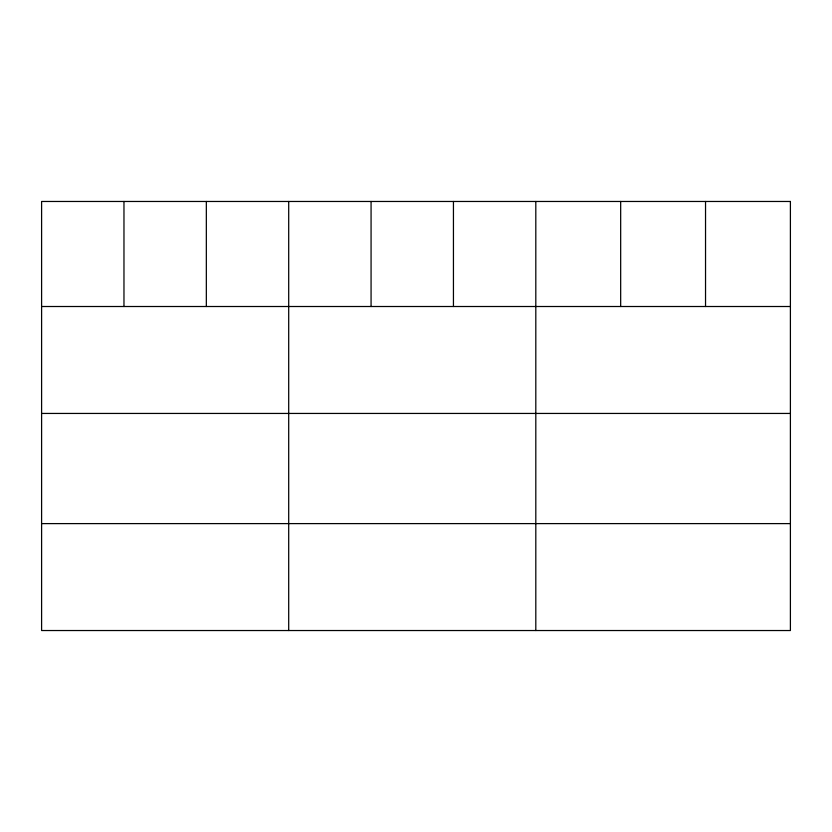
<?xml version="1.0" encoding="UTF-8"?>
<svg xmlns="http://www.w3.org/2000/svg" width="832" height="832" viewBox="0 0 832 832"><rect width="100%" height="100%" fill="white"/><g stroke="black" fill="none" stroke-linecap="round" stroke-linejoin="round"><path stroke-width="1.25" d="M41.6 306.509L790.4 306.509M41.6 413.442L790.4 413.442M41.6 523.609L790.4 523.609M705.536 201.469L705.536 306.509M620.672 201.469L620.672 306.509M535.808 201.469L535.808 630.531M453.44 201.469L453.44 306.509M371.072 201.469L371.072 306.509M288.704 201.469L288.704 630.531M206.336 201.469L206.336 306.509M123.968 201.469L123.968 306.509M790.4 201.469L41.6 201.469L41.6 630.531L790.4 630.531L790.4 201.469"/></g></svg>
